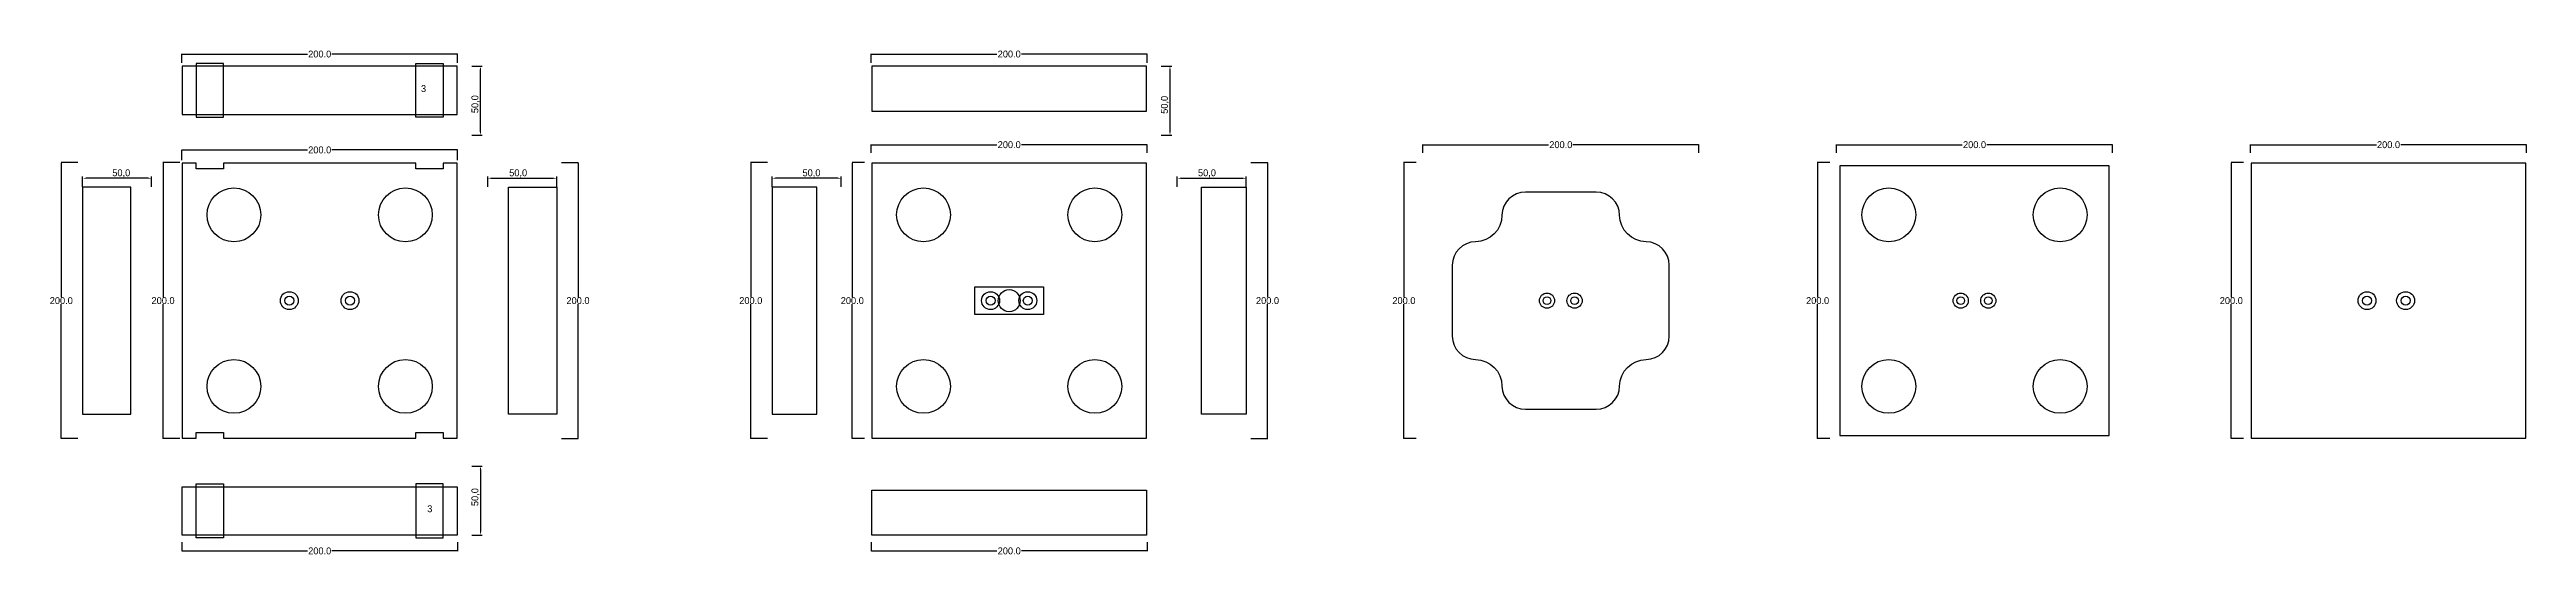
# Model space of a CAD drawing. Header units: millimetres. Extents: x 593 to 2389, y 149 to 515.
import ezdxf

# ---------------------------------------------------------------- set-up
doc = ezdxf.new("R2010")
doc.units = ezdxf.units.MM
for name, color, linetype in [('TEXT', 3, 'Continuous'), ('볼트 구멍', 7, 'Continuous'), ('치구', 7, 'Continuous'), ('치수', 7, 'Continuous')]:
    doc.layers.add(name, color=color, linetype=linetype)
doc.dimstyles.new('ISO-25', dxfattribs={"dimtxt": 2.5, "dimasz": 2.5, "dimexe": 1.25, "dimexo": 0.625, "dimtad": 1, "dimtxsty": 'Standard', "dimcen": 2.5, "dimadec": 0, "dimazin": 0, "dimtfac": 1, "dimtmove": 0, "dimatfit": 3, "dimfxl": 0, "dimarcsym": 0})
doc.dimstyles.get("Standard").update_dxf_attribs({"dimtxt": 7, "dimasz": 0.18, "dimexe": 0.18, "dimexo": 0.0625, "dimgap": 0.09, "dimtad": 0, "dimtih": 1, "dimtoh": 1, "dimdec": 1, "dimzin": 0, "dimdsep": 46, "dimtxsty": 'Standard', "dimcen": 0.09, "dimadec": 0, "dimazin": 0, "dimtfac": 1, "dimtdec": 1, "dimtofl": 0, "dimtmove": 0, "dimatfit": 3, "dimfxl": 0, "dimtolj": 1, "dimtzin": 0, "dimarcsym": 0})

# ---------------------------------------------------------------- blocks, each defined once
blk = doc.blocks.new('*D26')
at = {"layer": 'Defpoints', "color": 0}
for p in [(898.3, 213.5), (898.3, 163.5), (905.2, 163.5)]:
    blk.add_point(p, dxfattribs=at)
at = {"layer": '치수', "color": 0, "lineweight": -2}
for p, q in [((898.9, 213.5), (906.4, 213.5)), ((905.2, 211), (905.2, 166)), ((898.9, 163.5), (906.4, 163.5))]:
    blk.add_line(p, q, dxfattribs=at)
at = {"layer": '치수', "color": 0}
for points in [[(904.7, 211), (905.6, 211), (905.2, 213.5)], [(904.7, 166), (905.6, 166), (905.2, 163.5)]]:
    blk.add_solid(points, dxfattribs=at)
at = {"layer": '치수', "color": 0, "insert": (901.6, 191), "char_height": 5, "attachment_point": 5, "rotation": 90}
blk.add_mtext('50,0', dxfattribs=at)
blk = doc.blocks.new('*D27')
at = {"layer": 'Defpoints', "color": 0, "linetype": 'Continuous'}
for p in [(688.6, 158.4), (888.6, 158.4), (888.6, 152)]:
    blk.add_point(p, dxfattribs=at)
at = {"layer": '치수', "color": 0, "linetype": 'Continuous', "lineweight": -2}
for p, q in [((688.6, 158.3), (688.6, 151.8)), ((688.8, 152), (779.7, 152)), ((888.4, 152), (797.4, 152)), ((888.6, 158.3), (888.6, 151.8))]:
    blk.add_line(p, q, dxfattribs=at)
at = {"layer": '치수', "color": 0, "linetype": 'Continuous'}
for points in [[(688.8, 152), (688.8, 152), (688.6, 152)], [(888.4, 152), (888.4, 152), (888.6, 152)]]:
    blk.add_solid(points, dxfattribs=at)
at = {"layer": '치수', "color": 0, "linetype": 'Continuous', "insert": (788.6, 152), "char_height": 5, "attachment_point": 5}
blk.add_mtext('\\A1;200.0', dxfattribs=at)
blk = doc.blocks.new('*D28')
at = {"layer": 'Defpoints', "color": 0, "linetype": 'Continuous'}
for p in [(1188.6, 158.4), (1388.6, 158.4), (1388.6, 152)]:
    blk.add_point(p, dxfattribs=at)
at = {"layer": '치수', "color": 0, "linetype": 'Continuous', "lineweight": -2}
for p, q in [((1188.6, 158.3), (1188.6, 151.8)), ((1188.8, 152), (1279.7, 152)), ((1388.4, 152), (1297.4, 152)), ((1388.6, 158.3), (1388.6, 151.8))]:
    blk.add_line(p, q, dxfattribs=at)
at = {"layer": '치수', "color": 0, "linetype": 'Continuous'}
for points in [[(1188.8, 152), (1188.8, 152), (1188.6, 152)], [(1388.4, 152), (1388.4, 152), (1388.6, 152)]]:
    blk.add_solid(points, dxfattribs=at)
at = {"layer": '치수', "color": 0, "linetype": 'Continuous', "insert": (1288.6, 152), "char_height": 5, "attachment_point": 5}
blk.add_mtext('\\A1;200.0', dxfattribs=at)
blk = doc.blocks.new('*D29')
at = {"layer": 'Defpoints', "color": 0, "linetype": 'Continuous'}
for p in [(613.3, 433.4), (601.2, 233.4), (613.3, 233.4)]:
    blk.add_point(p, dxfattribs=at)
at = {"layer": '치수', "color": 0, "linetype": 'Continuous', "lineweight": -2}
for p, q in [((613.2, 433.4), (601, 433.4)), ((601.2, 433.2), (601.2, 336)), ((601.2, 233.6), (601.2, 330.8)), ((613.2, 233.4), (601, 233.4))]:
    blk.add_line(p, q, dxfattribs=at)
at = {"layer": '치수', "color": 0, "linetype": 'Continuous'}
for points in [[(601.2, 433.2), (601.2, 433.2), (601.2, 433.4)], [(601.2, 233.6), (601.2, 233.6), (601.2, 233.4)]]:
    blk.add_solid(points, dxfattribs=at)
at = {"layer": '치수', "color": 0, "linetype": 'Continuous', "insert": (601.2, 333.4), "char_height": 5, "attachment_point": 5}
blk.add_mtext('\\A1;200.0', dxfattribs=at)
blk = doc.blocks.new('*D30')
at = {"layer": 'Defpoints', "color": 0, "linetype": 'Continuous'}
for p in [(687.1, 433.4), (675, 233.4), (687.1, 233.4)]:
    blk.add_point(p, dxfattribs=at)
at = {"layer": '치수', "color": 0, "linetype": 'Continuous', "lineweight": -2}
for p, q in [((687.1, 433.4), (674.9, 433.4)), ((675, 433.2), (675, 336)), ((675, 233.6), (675, 330.8)), ((687.1, 233.4), (674.9, 233.4))]:
    blk.add_line(p, q, dxfattribs=at)
at = {"layer": '치수', "color": 0, "linetype": 'Continuous'}
for points in [[(675, 433.2), (675.1, 433.2), (675, 433.4)], [(675, 233.6), (675.1, 233.6), (675, 233.4)]]:
    blk.add_solid(points, dxfattribs=at)
at = {"layer": '치수', "color": 0, "linetype": 'Continuous', "insert": (675, 333.4), "char_height": 5, "attachment_point": 5}
blk.add_mtext('\\A1;200.0', dxfattribs=at)
blk = doc.blocks.new('*D31')
at = {"layer": 'Defpoints', "color": 0, "linetype": 'Continuous'}
for p in [(963.9, 433.4), (963.9, 233.4), (975.9, 233.4)]:
    blk.add_point(p, dxfattribs=at)
at = {"layer": '치수', "color": 0, "linetype": 'Continuous', "lineweight": -2}
for p, q in [((963.9, 433.4), (976.1, 433.4)), ((975.9, 433.2), (975.9, 336)), ((975.9, 233.6), (975.9, 330.8)), ((963.9, 233.4), (976.1, 233.4))]:
    blk.add_line(p, q, dxfattribs=at)
at = {"layer": '치수', "color": 0, "linetype": 'Continuous'}
for points in [[(975.9, 433.2), (976, 433.2), (975.9, 433.4)], [(975.9, 233.6), (976, 233.6), (975.9, 233.4)]]:
    blk.add_solid(points, dxfattribs=at)
at = {"layer": '치수', "color": 0, "linetype": 'Continuous', "insert": (975.9, 333.4), "char_height": 5, "attachment_point": 5}
blk.add_mtext('\\A1;200.0', dxfattribs=at)
blk = doc.blocks.new('*D32')
at = {"layer": 'Defpoints', "color": 0, "linetype": 'Continuous'}
for p in [(688.6, 435.2), (888.6, 442.6), (888.6, 435.2)]:
    blk.add_point(p, dxfattribs=at)
at = {"layer": '치수', "color": 0, "linetype": 'Continuous', "lineweight": -2}
for p, q in [((688.6, 435.3), (688.6, 442.8)), ((688.8, 442.6), (779.7, 442.6)), ((888.4, 442.6), (797.4, 442.6)), ((888.6, 435.3), (888.6, 442.8))]:
    blk.add_line(p, q, dxfattribs=at)
at = {"layer": '치수', "color": 0, "linetype": 'Continuous'}
for points in [[(688.8, 442.6), (688.8, 442.6), (688.6, 442.6)], [(888.4, 442.6), (888.4, 442.6), (888.6, 442.6)]]:
    blk.add_solid(points, dxfattribs=at)
at = {"layer": '치수', "color": 0, "linetype": 'Continuous', "insert": (788.6, 442.6), "char_height": 5, "attachment_point": 5}
blk.add_mtext('\\A1;200.0', dxfattribs=at)
blk = doc.blocks.new('*D33')
at = {"layer": 'Defpoints', "color": 0}
for p in [(616.7, 422.1), (616.7, 415.2), (666.7, 415.2)]:
    blk.add_point(p, dxfattribs=at)
at = {"layer": '치수', "color": 0, "lineweight": -2}
for p, q in [((616.7, 415.8), (616.7, 423.3)), ((664.2, 422.1), (619.2, 422.1)), ((666.7, 415.8), (666.7, 423.3))]:
    blk.add_line(p, q, dxfattribs=at)
at = {"layer": '치수', "color": 0}
for points in [[(619.2, 422.5), (619.2, 421.7), (616.7, 422.1)], [(664.2, 422.5), (664.2, 421.7), (666.7, 422.1)]]:
    blk.add_solid(points, dxfattribs=at)
at = {"layer": '치수', "color": 0, "insert": (644.7, 425.6), "char_height": 5, "attachment_point": 5}
blk.add_mtext('50,0', dxfattribs=at)
blk = doc.blocks.new('*D34')
at = {"layer": 'Defpoints', "color": 0}
for p in [(910.5, 415.2), (960.5, 422.1), (960.5, 415.2)]:
    blk.add_point(p, dxfattribs=at)
at = {"layer": '치수', "color": 0, "lineweight": -2}
for p, q in [((910.5, 415.8), (910.5, 423.3)), ((913, 422.1), (958, 422.1)), ((960.5, 415.8), (960.5, 423.3))]:
    blk.add_line(p, q, dxfattribs=at)
at = {"layer": '치수', "color": 0}
for points in [[(913, 422.5), (913, 421.7), (910.5, 422.1)], [(958, 422.5), (958, 421.7), (960.5, 422.1)]]:
    blk.add_solid(points, dxfattribs=at)
at = {"layer": '치수', "color": 0, "insert": (932.5, 425.6), "char_height": 5, "attachment_point": 5}
blk.add_mtext('50,0', dxfattribs=at)
blk = doc.blocks.new('*D35')
at = {"layer": 'Defpoints', "color": 0, "linetype": 'Continuous'}
for p in [(688.6, 505.7), (888.6, 512.1), (888.6, 505.7)]:
    blk.add_point(p, dxfattribs=at)
at = {"layer": '치수', "color": 0, "linetype": 'Continuous', "lineweight": -2}
for p, q in [((688.6, 505.8), (688.6, 512.3)), ((688.8, 512.1), (779.7, 512.1)), ((888.4, 512.1), (797.4, 512.1)), ((888.6, 505.8), (888.6, 512.3))]:
    blk.add_line(p, q, dxfattribs=at)
at = {"layer": '치수', "color": 0, "linetype": 'Continuous'}
for points in [[(688.8, 512.1), (688.8, 512.1), (688.6, 512.1)], [(888.4, 512.1), (888.4, 512.1), (888.6, 512.1)]]:
    blk.add_solid(points, dxfattribs=at)
at = {"layer": '치수', "color": 0, "linetype": 'Continuous', "insert": (788.6, 512.1), "char_height": 5, "attachment_point": 5}
blk.add_mtext('\\A1;200.0', dxfattribs=at)
blk = doc.blocks.new('*D36')
at = {"layer": 'Defpoints', "color": 0}
for p in [(898.3, 503.3), (905.2, 503.3), (898.3, 453.3)]:
    blk.add_point(p, dxfattribs=at)
at = {"layer": '치수', "color": 0, "lineweight": -2}
for p, q in [((898.9, 503.3), (906.4, 503.3)), ((905.2, 455.8), (905.2, 500.8)), ((898.9, 453.3), (906.4, 453.3))]:
    blk.add_line(p, q, dxfattribs=at)
at = {"layer": '치수', "color": 0}
for points in [[(904.7, 500.8), (905.6, 500.8), (905.2, 503.3)], [(904.7, 455.8), (905.6, 455.8), (905.2, 453.3)]]:
    blk.add_solid(points, dxfattribs=at)
at = {"layer": '치수', "color": 0, "insert": (901.6, 475.8), "char_height": 5, "attachment_point": 5, "rotation": 90}
blk.add_mtext('50,0', dxfattribs=at)
blk = doc.blocks.new('*D37')
at = {"layer": 'Defpoints', "color": 0, "linetype": 'Continuous'}
for p in [(1588.6, 440.5), (1788.6, 446.4), (1788.6, 440.5)]:
    blk.add_point(p, dxfattribs=at)
at = {"layer": '치수', "color": 0, "linetype": 'Continuous', "lineweight": -2}
for p, q in [((1588.6, 440.6), (1588.6, 446.6)), ((1588.8, 446.4), (1679.7, 446.4)), ((1788.4, 446.4), (1697.4, 446.4)), ((1788.6, 440.6), (1788.6, 446.6))]:
    blk.add_line(p, q, dxfattribs=at)
at = {"layer": '치수', "color": 0, "linetype": 'Continuous'}
for points in [[(1588.8, 446.4), (1588.8, 446.4), (1588.6, 446.4)], [(1788.4, 446.4), (1788.4, 446.4), (1788.6, 446.4)]]:
    blk.add_solid(points, dxfattribs=at)
at = {"layer": '치수', "color": 0, "linetype": 'Continuous', "insert": (1688.6, 446.4), "char_height": 5, "attachment_point": 5}
blk.add_mtext('\\A1;200.0', dxfattribs=at)
blk = doc.blocks.new('*D38')
at = {"layer": 'Defpoints', "color": 0, "linetype": 'Continuous'}
for p in [(1888.6, 440.5), (2088.6, 446.4), (2088.6, 440.5)]:
    blk.add_point(p, dxfattribs=at)
at = {"layer": '치수', "color": 0, "linetype": 'Continuous', "lineweight": -2}
for p, q in [((1888.6, 440.6), (1888.6, 446.6)), ((1888.8, 446.4), (1979.7, 446.4)), ((2088.4, 446.4), (1997.4, 446.4)), ((2088.6, 440.6), (2088.6, 446.6))]:
    blk.add_line(p, q, dxfattribs=at)
at = {"layer": '치수', "color": 0, "linetype": 'Continuous'}
for points in [[(1888.8, 446.4), (1888.8, 446.4), (1888.6, 446.4)], [(2088.4, 446.4), (2088.4, 446.4), (2088.6, 446.4)]]:
    blk.add_solid(points, dxfattribs=at)
at = {"layer": '치수', "color": 0, "linetype": 'Continuous', "insert": (1988.6, 446.4), "char_height": 5, "attachment_point": 5}
blk.add_mtext('\\A1;200.0', dxfattribs=at)
blk = doc.blocks.new('*D39')
at = {"layer": 'Defpoints', "color": 0, "linetype": 'Continuous'}
for p in [(1188.6, 440.5), (1388.6, 446.4), (1388.6, 440.5)]:
    blk.add_point(p, dxfattribs=at)
at = {"layer": '치수', "color": 0, "linetype": 'Continuous', "lineweight": -2}
for p, q in [((1188.6, 440.6), (1188.6, 446.6)), ((1188.8, 446.4), (1279.7, 446.4)), ((1388.4, 446.4), (1297.4, 446.4)), ((1388.6, 440.6), (1388.6, 446.6))]:
    blk.add_line(p, q, dxfattribs=at)
at = {"layer": '치수', "color": 0, "linetype": 'Continuous'}
for points in [[(1188.8, 446.4), (1188.8, 446.4), (1188.6, 446.4)], [(1388.4, 446.4), (1388.4, 446.4), (1388.6, 446.4)]]:
    blk.add_solid(points, dxfattribs=at)
at = {"layer": '치수', "color": 0, "linetype": 'Continuous', "insert": (1288.6, 446.4), "char_height": 5, "attachment_point": 5}
blk.add_mtext('\\A1;200.0', dxfattribs=at)
blk = doc.blocks.new('*D40')
at = {"layer": 'Defpoints', "color": 0, "linetype": 'Continuous'}
for p in [(1583.7, 433.4), (1574.8, 233.4), (1583.7, 233.4)]:
    blk.add_point(p, dxfattribs=at)
at = {"layer": '치수', "color": 0, "linetype": 'Continuous', "lineweight": -2}
for p, q in [((1583.6, 433.4), (1574.6, 433.4)), ((1574.8, 433.2), (1574.8, 336)), ((1574.8, 233.6), (1574.8, 330.8)), ((1583.6, 233.4), (1574.6, 233.4))]:
    blk.add_line(p, q, dxfattribs=at)
at = {"layer": '치수', "color": 0, "linetype": 'Continuous'}
for points in [[(1574.7, 433.2), (1574.8, 433.2), (1574.8, 433.4)], [(1574.7, 233.6), (1574.8, 233.6), (1574.8, 233.4)]]:
    blk.add_solid(points, dxfattribs=at)
at = {"layer": '치수', "color": 0, "linetype": 'Continuous', "insert": (1574.8, 333.4), "char_height": 5, "attachment_point": 5}
blk.add_mtext('\\A1;200.0', dxfattribs=at)
blk = doc.blocks.new('*D41')
at = {"layer": 'Defpoints', "color": 0, "linetype": 'Continuous'}
for p in [(1183.7, 433.4), (1174.8, 233.4), (1183.7, 233.4)]:
    blk.add_point(p, dxfattribs=at)
at = {"layer": '치수', "color": 0, "linetype": 'Continuous', "lineweight": -2}
for p, q in [((1183.6, 433.4), (1174.6, 433.4)), ((1174.8, 433.2), (1174.8, 336)), ((1174.8, 233.6), (1174.8, 330.8)), ((1183.6, 233.4), (1174.6, 233.4))]:
    blk.add_line(p, q, dxfattribs=at)
at = {"layer": '치수', "color": 0, "linetype": 'Continuous'}
for points in [[(1174.7, 433.2), (1174.8, 433.2), (1174.8, 433.4)], [(1174.7, 233.6), (1174.8, 233.6), (1174.8, 233.4)]]:
    blk.add_solid(points, dxfattribs=at)
at = {"layer": '치수', "color": 0, "linetype": 'Continuous', "insert": (1174.8, 333.4), "char_height": 5, "attachment_point": 5}
blk.add_mtext('\\A1;200.0', dxfattribs=at)
blk = doc.blocks.new('*D42')
at = {"layer": 'Defpoints', "color": 0, "linetype": 'Continuous'}
for p in [(1113.3, 433.4), (1101.2, 233.4), (1113.3, 233.4)]:
    blk.add_point(p, dxfattribs=at)
at = {"layer": '치수', "color": 0, "linetype": 'Continuous', "lineweight": -2}
for p, q in [((1113.2, 433.4), (1101, 433.4)), ((1101.2, 433.2), (1101.2, 336)), ((1101.2, 233.6), (1101.2, 330.8)), ((1113.2, 233.4), (1101, 233.4))]:
    blk.add_line(p, q, dxfattribs=at)
at = {"layer": '치수', "color": 0, "linetype": 'Continuous'}
for points in [[(1101.2, 433.2), (1101.2, 433.2), (1101.2, 433.4)], [(1101.2, 233.6), (1101.2, 233.6), (1101.2, 233.4)]]:
    blk.add_solid(points, dxfattribs=at)
at = {"layer": '치수', "color": 0, "linetype": 'Continuous', "insert": (1101.2, 333.4), "char_height": 5, "attachment_point": 5}
blk.add_mtext('\\A1;200.0', dxfattribs=at)
blk = doc.blocks.new('*D43')
at = {"layer": 'Defpoints', "color": 0, "linetype": 'Continuous'}
for p in [(1463.9, 433.4), (1463.9, 233.4), (1475.9, 233.4)]:
    blk.add_point(p, dxfattribs=at)
at = {"layer": '치수', "color": 0, "linetype": 'Continuous', "lineweight": -2}
for p, q in [((1463.9, 433.4), (1476.1, 433.4)), ((1475.9, 433.2), (1475.9, 336)), ((1475.9, 233.6), (1475.9, 330.8)), ((1463.9, 233.4), (1476.1, 233.4))]:
    blk.add_line(p, q, dxfattribs=at)
at = {"layer": '치수', "color": 0, "linetype": 'Continuous'}
for points in [[(1475.9, 433.2), (1476, 433.2), (1475.9, 433.4)], [(1475.9, 233.6), (1476, 233.6), (1475.9, 233.4)]]:
    blk.add_solid(points, dxfattribs=at)
at = {"layer": '치수', "color": 0, "linetype": 'Continuous', "insert": (1475.9, 333.4), "char_height": 5, "attachment_point": 5}
blk.add_mtext('\\A1;200.0', dxfattribs=at)
blk = doc.blocks.new('*D44')
at = {"layer": 'Defpoints', "color": 0}
for p in [(1116.7, 422.1), (1116.7, 415.2), (1166.7, 415.2)]:
    blk.add_point(p, dxfattribs=at)
at = {"layer": '치수', "color": 0, "lineweight": -2}
for p, q in [((1116.7, 415.8), (1116.7, 423.3)), ((1164.2, 422.1), (1119.2, 422.1)), ((1166.7, 415.8), (1166.7, 423.3))]:
    blk.add_line(p, q, dxfattribs=at)
at = {"layer": '치수', "color": 0}
for points in [[(1119.2, 422.5), (1119.2, 421.7), (1116.7, 422.1)], [(1164.2, 422.5), (1164.2, 421.7), (1166.7, 422.1)]]:
    blk.add_solid(points, dxfattribs=at)
at = {"layer": '치수', "color": 0, "insert": (1145.2, 425.6), "char_height": 5, "attachment_point": 5}
blk.add_mtext('50,0', dxfattribs=at)
blk = doc.blocks.new('*D45')
at = {"layer": 'Defpoints', "color": 0}
for p in [(1410.5, 415.2), (1460.5, 422.1), (1460.5, 415.2)]:
    blk.add_point(p, dxfattribs=at)
at = {"layer": '치수', "color": 0, "lineweight": -2}
for p, q in [((1410.5, 415.8), (1410.5, 423.3)), ((1413, 422.1), (1458, 422.1)), ((1460.5, 415.8), (1460.5, 423.3))]:
    blk.add_line(p, q, dxfattribs=at)
at = {"layer": '치수', "color": 0}
for points in [[(1413, 422.5), (1413, 421.7), (1410.5, 422.1)], [(1458, 422.5), (1458, 421.7), (1460.5, 422.1)]]:
    blk.add_solid(points, dxfattribs=at)
at = {"layer": '치수', "color": 0, "insert": (1432, 425.6), "char_height": 5, "attachment_point": 5}
blk.add_mtext('50,0', dxfattribs=at)
blk = doc.blocks.new('*D46')
at = {"layer": 'Defpoints', "color": 0, "linetype": 'Continuous'}
for p in [(1883.7, 433.4), (1874.8, 233.4), (1883.7, 233.4)]:
    blk.add_point(p, dxfattribs=at)
at = {"layer": '치수', "color": 0, "linetype": 'Continuous', "lineweight": -2}
for p, q in [((1883.6, 433.4), (1874.6, 433.4)), ((1874.8, 433.2), (1874.8, 336)), ((1874.8, 233.6), (1874.8, 330.8)), ((1883.6, 233.4), (1874.6, 233.4))]:
    blk.add_line(p, q, dxfattribs=at)
at = {"layer": '치수', "color": 0, "linetype": 'Continuous'}
for points in [[(1874.7, 433.2), (1874.8, 433.2), (1874.8, 433.4)], [(1874.7, 233.6), (1874.8, 233.6), (1874.8, 233.4)]]:
    blk.add_solid(points, dxfattribs=at)
at = {"layer": '치수', "color": 0, "linetype": 'Continuous', "insert": (1874.8, 333.4), "char_height": 5, "attachment_point": 5}
blk.add_mtext('\\A1;200.0', dxfattribs=at)
blk = doc.blocks.new('*D47')
at = {"layer": 'Defpoints', "color": 0, "linetype": 'Continuous'}
for p in [(1188.6, 505.7), (1388.6, 512.1), (1388.6, 505.7)]:
    blk.add_point(p, dxfattribs=at)
at = {"layer": '치수', "color": 0, "linetype": 'Continuous', "lineweight": -2}
for p, q in [((1188.6, 505.8), (1188.6, 512.3)), ((1188.8, 512.1), (1279.7, 512.1)), ((1388.4, 512.1), (1297.4, 512.1)), ((1388.6, 505.8), (1388.6, 512.3))]:
    blk.add_line(p, q, dxfattribs=at)
at = {"layer": '치수', "color": 0, "linetype": 'Continuous'}
for points in [[(1188.8, 512.1), (1188.8, 512.1), (1188.6, 512.1)], [(1388.4, 512.1), (1388.4, 512.1), (1388.6, 512.1)]]:
    blk.add_solid(points, dxfattribs=at)
at = {"layer": '치수', "color": 0, "linetype": 'Continuous', "insert": (1288.6, 512.1), "char_height": 5, "attachment_point": 5}
blk.add_mtext('\\A1;200.0', dxfattribs=at)
blk = doc.blocks.new('*D48')
at = {"layer": 'Defpoints', "color": 0}
for p in [(1398.3, 503.3), (1405.2, 503.3), (1398.3, 453.3)]:
    blk.add_point(p, dxfattribs=at)
at = {"layer": '치수', "color": 0, "lineweight": -2}
for p, q in [((1398.9, 503.3), (1406.4, 503.3)), ((1405.2, 455.8), (1405.2, 500.8)), ((1398.9, 453.3), (1406.4, 453.3))]:
    blk.add_line(p, q, dxfattribs=at)
at = {"layer": '치수', "color": 0}
for points in [[(1404.7, 500.8), (1405.6, 500.8), (1405.2, 503.3)], [(1404.7, 455.8), (1405.6, 455.8), (1405.2, 453.3)]]:
    blk.add_solid(points, dxfattribs=at)
at = {"layer": '치수', "color": 0, "insert": (1401.6, 475.3), "char_height": 5, "attachment_point": 5, "rotation": 90}
blk.add_mtext('50,0', dxfattribs=at)
blk = doc.blocks.new('*D49')
at = {"layer": 'Defpoints', "color": 0, "linetype": 'Continuous'}
for p in [(2188.8, 440.5), (2388.8, 446.4), (2388.8, 440.5)]:
    blk.add_point(p, dxfattribs=at)
at = {"layer": '치수', "color": 0, "linetype": 'Continuous', "lineweight": -2}
for p, q in [((2188.8, 440.6), (2188.8, 446.6)), ((2189, 446.4), (2280, 446.4)), ((2388.6, 446.4), (2297.7, 446.4)), ((2388.8, 440.6), (2388.8, 446.6))]:
    blk.add_line(p, q, dxfattribs=at)
at = {"layer": '치수', "color": 0, "linetype": 'Continuous'}
for points in [[(2189, 446.4), (2189, 446.4), (2188.8, 446.4)], [(2388.6, 446.4), (2388.6, 446.4), (2388.8, 446.4)]]:
    blk.add_solid(points, dxfattribs=at)
at = {"layer": '치수', "color": 0, "linetype": 'Continuous', "insert": (2288.8, 446.4), "char_height": 5, "attachment_point": 5}
blk.add_mtext('\\A1;200.0', dxfattribs=at)
blk = doc.blocks.new('*D50')
at = {"layer": 'Defpoints', "color": 0, "linetype": 'Continuous'}
for p in [(2183.7, 433.4), (2174.8, 233.4), (2183.7, 233.4)]:
    blk.add_point(p, dxfattribs=at)
at = {"layer": '치수', "color": 0, "linetype": 'Continuous', "lineweight": -2}
for p, q in [((2183.6, 433.4), (2174.6, 433.4)), ((2174.8, 433.2), (2174.8, 336)), ((2174.8, 233.6), (2174.8, 330.8)), ((2183.6, 233.4), (2174.6, 233.4))]:
    blk.add_line(p, q, dxfattribs=at)
at = {"layer": '치수', "color": 0, "linetype": 'Continuous'}
for points in [[(2174.7, 433.2), (2174.8, 433.2), (2174.8, 433.4)], [(2174.7, 233.6), (2174.8, 233.6), (2174.8, 233.4)]]:
    blk.add_solid(points, dxfattribs=at)
at = {"layer": '치수', "color": 0, "linetype": 'Continuous', "insert": (2174.8, 333.4), "char_height": 5, "attachment_point": 5}
blk.add_mtext('\\A1;200.0', dxfattribs=at)

msp = doc.modelspace()

# ---------------------------------------------------------------- linework, layer by layer
at = {"layer": '볼트 구멍', "color": 1}
msp.add_lwpolyline([(1263.57, 343.39), (1313.57, 343.39), (1313.57, 323.39), (1263.57, 323.39)], close=True, dxfattribs=at)
at = {"layer": '볼트 구멍', "color": 3}
for centre, radius in [((1288.57, 333.39), 8), ((766.57, 333.39), 3.25), ((810.57, 333.39), 3.25), ((1275.07, 333.39), 3.25), ((1302.07, 333.39), 3.25), ((1678.57, 333.39), 2.75), ((1698.57, 333.39), 2.75), ((1978.57, 333.39), 2.75), ((1998.57, 333.39), 2.75), ((2273.2, 333.39), 3.25), ((2301.2, 333.39), 3.25)]:
    msp.add_circle(centre, radius, dxfattribs=at)
at = {"layer": '볼트 구멍', "color": 2}
for centre in [(766.57, 333.39), (810.57, 333.39)]:
    msp.add_circle(centre, 6.5, dxfattribs=at)
at = {"layer": '볼트 구멍', "color": 6}
for centre, radius in [((1275.07, 333.39), 6.5), ((1302.07, 333.39), 6.5), ((1678.57, 333.39), 5.5), ((1698.57, 333.39), 5.5), ((1978.57, 333.39), 5.5), ((1998.57, 333.39), 5.5), ((2273.2, 333.39), 6.5), ((2301.2, 333.39), 6.5)]:
    msp.add_circle(centre, radius, dxfattribs=at)
at = {"layer": '치구'}
for points in [[(688.92, 468.26), (888.22, 468.26), (888.22, 503.26), (688.92, 503.26)], [(1188.92, 470.76), (1388.22, 470.76), (1388.22, 503.26), (1188.92, 503.26)], [(688.92, 233.74), (698.92, 233.74), (698.92, 237.74), (718.92, 237.74), (718.92, 233.74), (858.22, 233.74), (858.22, 237.74), (878.22, 237.74), (878.22, 233.74), (888.22, 233.74), (888.22, 433.04), (878.22, 433.04), (878.22, 429.04), (858.22, 429.04), (858.22, 433.04), (718.92, 433.04), (718.92, 429.04), (698.92, 429.04), (698.92, 433.04), (688.92, 433.04)], [(1188.92, 433.04), (1188.92, 233.74), (1388.22, 233.74), (1388.22, 433.04)], [(2189.17, 433.04), (2189.17, 233.74), (2388.47, 233.74), (2388.47, 433.04)], [(651.67, 415.64), (616.67, 415.64), (616.67, 251.14), (651.67, 251.14)], [(925.47, 415.64), (960.47, 415.64), (960.47, 251.14), (925.47, 251.14)], [(1149.17, 415.64), (1116.67, 415.64), (1116.67, 251.14), (1149.17, 251.14)], [(1427.97, 415.64), (1460.47, 415.64), (1460.47, 251.14), (1427.97, 251.14)], [(1890.92, 431.04), (1890.92, 235.74), (2086.22, 235.74), (2086.22, 431.04)], [(688.92, 198.53), (888.22, 198.53), (888.22, 163.53), (688.92, 163.53)], [(1188.92, 196.03), (1388.22, 196.03), (1388.22, 163.53), (1188.92, 163.53)]]:
    msp.add_lwpolyline(points, close=True, dxfattribs=at)
at = {"layer": '치구', "color": 1}
for points in [[(698.92, 466.26), (718.92, 466.26), (718.92, 505.26), (698.92, 505.26)], [(878.22, 466.26), (858.22, 466.26), (858.22, 505.26), (878.22, 505.26)], [(698.92, 200.53), (718.92, 200.53), (718.92, 161.53), (698.92, 161.53)], [(878.22, 200.53), (858.22, 200.53), (858.22, 161.53), (878.22, 161.53)]]:
    msp.add_lwpolyline(points, close=True, dxfattribs=at)
at = {"layer": '치구'}
msp.add_lwpolyline([(1645.92, 271.51, 0.4102069), (1662.92, 254.74), (1714.23, 254.74, 0.4102069), (1731.23, 271.51, -0.4062114), (1750.46, 290.74, 0.4102069), (1767.22, 307.74), (1767.22, 359.05, 0.4102069), (1750.46, 376.05, -0.4062114), (1731.23, 395.28, 0.4102069), (1714.23, 412.04), (1662.92, 412.04, 0.4102069), (1645.92, 395.28, -0.4062114), (1626.69, 376.05, 0.4102069), (1609.92, 359.05), (1609.92, 307.74, 0.4102069), (1626.69, 290.74, -0.4062114)], format="xyb", close=True, dxfattribs=at)
for centre in [(726.42, 395.54), (850.72, 395.54), (1226.42, 395.54), (1350.72, 395.54), (1926.42, 395.54), (2050.72, 395.54), (726.42, 271.24), (850.72, 271.24), (1226.42, 271.24), (1350.72, 271.24), (1926.42, 271.24), (2050.72, 271.24)]:
    msp.add_circle(centre, 19.5, dxfattribs=at)

# ---------------------------------------------------------------- texts
at = {"layer": 'TEXT', "color": 1}
for p in [(862.04, 484.57), (866.57, 180.06)]:
    msp.add_text('3', height=5, dxfattribs=at).set_placement(p)

# ---------------------------------------------------------------- dimensions: what is measured, and where the dimension line sits
at = {"layer": '치수', "color": 4, "linetype": 'Continuous'}
for base, p1, p2, picture, middle in [((888.57, 512.09), (688.57, 505.69), (888.57, 505.69), '*D35', (788.57, 512.09)), ((1388.57, 512.09), (1188.57, 505.69), (1388.57, 505.69), '*D47', (1288.57, 512.09)), ((888.57, 152.02), (688.57, 158.41), (888.57, 158.41), '*D27', (788.57, 152.02)), ((1388.57, 152.02), (1188.57, 158.41), (1388.57, 158.41), '*D28', (1288.57, 152.02))]:
    dim = msp.add_linear_dim(base=base, p1=p1, p2=p2, dimstyle='Standard', override={"dimtxt": 5}, dxfattribs=at)
    dim.commit()
    dim.dimension.update_dxf_attribs({"geometry": picture, "text_midpoint": middle, "dimtype": 160})
at = {"layer": '치수', "color": 4}
for base, p1, p2, angle, picture, middle in [((905.15, 503.26), (898.25, 453.26), (898.25, 503.26), 90, '*D36', (905.15, 475.76)), ((1405.15, 503.26), (1398.25, 453.26), (1398.25, 503.26), 90, '*D48', (1405.15, 475.26)), ((616.67, 422.07), (666.67, 415.19), (616.67, 415.19), 180, '*D33', (644.67, 422.07)), ((1116.67, 422.07), (1166.67, 415.19), (1116.67, 415.19), 180, '*D44', (1145.17, 422.07)), ((905.15, 163.53), (898.25, 213.53), (898.25, 163.53), 270, '*D26', (905.15, 191.03))]:
    dim = msp.add_linear_dim(base=base, p1=p1, p2=p2, angle=angle, dimstyle='ISO-25', override={"dimtxt": 5, "dimdec": 1, "dimzin": 0, "dimtdec": 1}, dxfattribs=at)
    dim.commit()
    dim.dimension.update_dxf_attribs({"geometry": picture, "text_midpoint": middle, "dimtype": 160})
at = {"layer": '치수', "color": 4, "linetype": 'Continuous'}
for base, p1, p2, picture, middle in [((1388.57, 446.39), (1188.57, 440.5), (1388.57, 440.5), '*D39', (1288.57, 446.39)), ((1788.57, 446.39), (1588.57, 440.5), (1788.57, 440.5), '*D37', (1688.57, 446.39)), ((2088.57, 446.39), (1888.57, 440.5), (2088.57, 440.5), '*D38', (1988.57, 446.39)), ((2388.82, 446.39), (2188.82, 440.5), (2388.82, 440.5), '*D49', (2288.82, 446.39)), ((888.57, 442.62), (688.57, 435.22), (888.57, 435.22), '*D32', (788.57, 442.62))]:
    dim = msp.add_linear_dim(base=base, p1=p1, p2=p2, dimstyle='Standard', override={"dimtxt": 5}, dxfattribs=at)
    dim.commit()
    dim.dimension.update_dxf_attribs({"geometry": picture, "text_midpoint": middle})
for base, p1, p2, picture, middle in [((601.21, 233.39), (613.28, 433.39), (613.28, 233.39), '*D29', (601.21, 333.39)), ((675.04, 233.39), (687.11, 433.39), (687.11, 233.39), '*D30', (675.04, 333.39)), ((975.94, 233.39), (963.87, 433.39), (963.87, 233.39), '*D31', (975.94, 333.39)), ((1101.21, 233.39), (1113.28, 433.39), (1113.28, 233.39), '*D42', (1101.21, 333.39)), ((1174.78, 233.39), (1183.68, 433.39), (1183.68, 233.39), '*D41', (1174.78, 333.39)), ((1475.94, 233.39), (1463.87, 433.39), (1463.87, 233.39), '*D43', (1475.94, 333.39)), ((1574.78, 233.39), (1583.68, 433.39), (1583.68, 233.39), '*D40', (1574.78, 333.39)), ((1874.78, 233.39), (1883.68, 433.39), (1883.68, 233.39), '*D46', (1874.78, 333.39)), ((2174.78, 233.39), (2183.68, 433.39), (2183.68, 233.39), '*D50', (2174.78, 333.39))]:
    dim = msp.add_linear_dim(base=base, p1=p1, p2=p2, angle=90, dimstyle='Standard', override={"dimtxt": 5}, dxfattribs=at)
    dim.commit()
    dim.dimension.update_dxf_attribs({"geometry": picture, "text_midpoint": middle})
at = {"layer": '치수', "color": 4}
for base, p1, p2, picture, middle in [((960.47, 422.07), (910.47, 415.19), (960.47, 415.19), '*D34', (932.47, 422.07)), ((1460.47, 422.07), (1410.47, 415.19), (1460.47, 415.19), '*D45', (1431.97, 422.07))]:
    dim = msp.add_linear_dim(base=base, p1=p1, p2=p2, dimstyle='ISO-25', override={"dimtxt": 5, "dimdec": 1, "dimzin": 0, "dimtdec": 1}, dxfattribs=at)
    dim.commit()
    dim.dimension.update_dxf_attribs({"geometry": picture, "text_midpoint": middle, "dimtype": 160})

doc.saveas('drawing.dxf')
